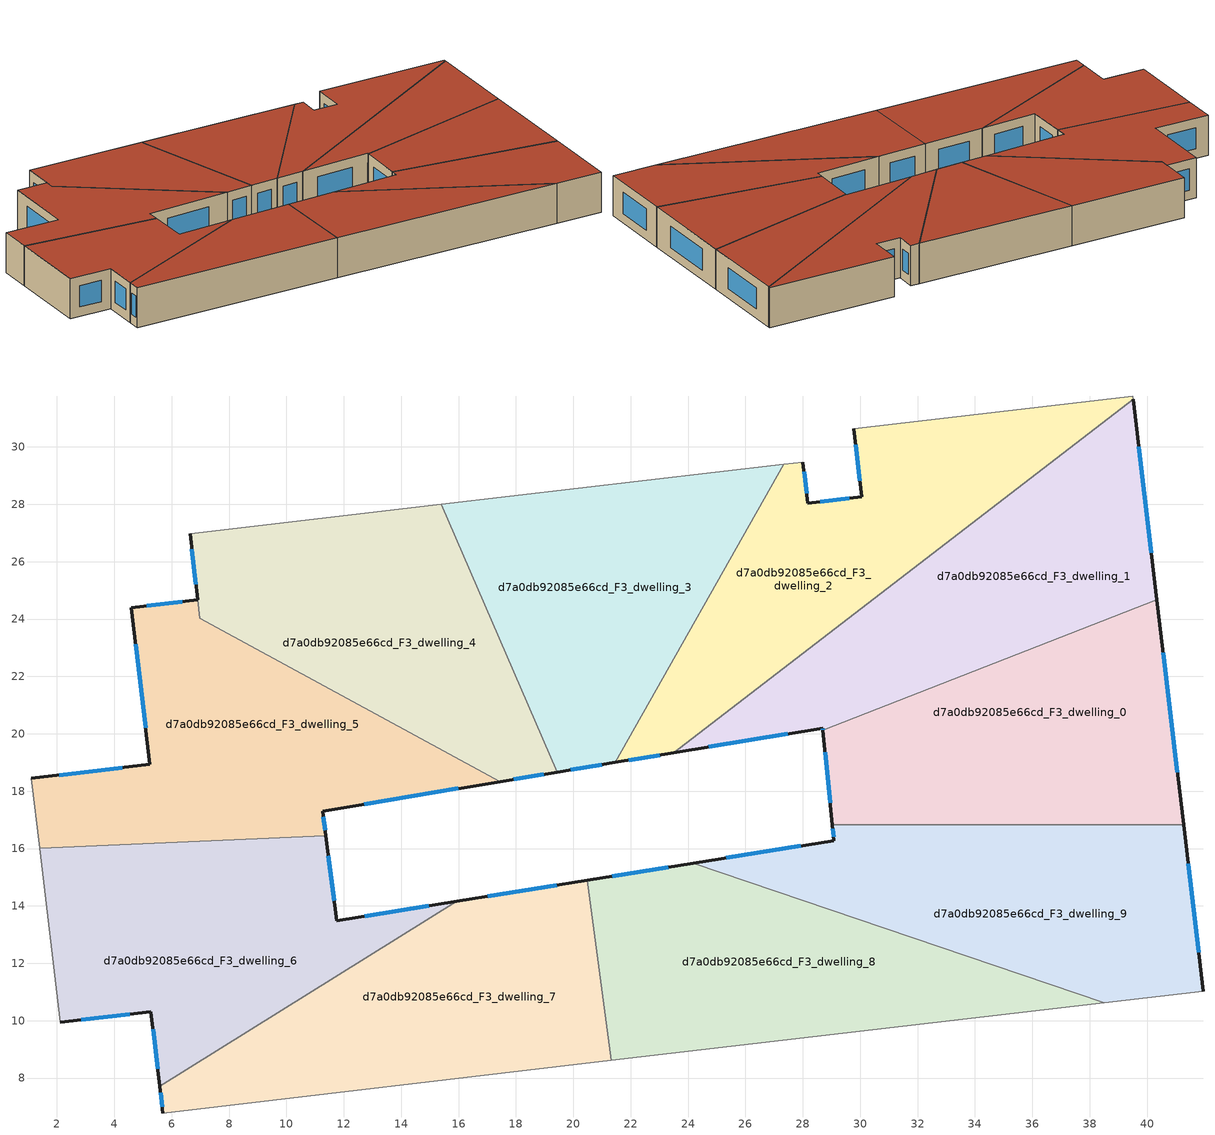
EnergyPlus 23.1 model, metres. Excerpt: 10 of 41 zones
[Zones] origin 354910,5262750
d7a0db92085e66cd_F3_dwelling_0
 floor to d7a0db92085e66cd_F2_dwelling_0 (EU_floor_Construction): 40.35,24.67 41.27,16.83 29.03,16.83 28.7,20.13 z9
 wall outside (EU_wall_Construction): 28.7,20.13 29.03,16.83 / 41.27,16.83 40.35,24.67 z9:12
 wall to d7a0db92085e66cd_F3_dwelling_1 (EU_wall_Construction): 40.35,24.67 28.7,20.13 z9:12
 wall to d7a0db92085e66cd_F3_dwelling_9 (EU_wall_Construction): 29.03,16.83 41.27,16.83 z9:12
 window (EU_Window_Construction): 28.78,19.35 28.95,17.6 / 41.05,18.67 40.56,22.83 z9.7:11.3
 roof outside (EU_roof_Construction): 41.27,16.83 40.35,24.67 28.7,20.13 29.03,16.83 z12
d7a0db92085e66cd_F3_dwelling_1
 floor to d7a0db92085e66cd_F2_dwelling_1 (EU_floor_Construction): 39.52,31.66 40.35,24.67 28.7,20.13 28.69,20.2 23.5,19.34 z9
 wall outside (EU_wall_Construction): 23.5,19.34 28.69,20.2 28.7,20.13 / 40.35,24.67 39.52,31.66 z9:12
 wall to d7a0db92085e66cd_F3_dwelling_2 (EU_wall_Construction): 39.52,31.66 23.5,19.34 z9:12
 window (EU_Window_Construction): 28.7,20.19 28.7,20.15 / 24.72,19.54 27.47,20 / 40.15,26.31 39.72,30.02 z9.7:11.3
 roof outside (EU_roof_Construction): 40.35,24.67 39.52,31.66 23.5,19.34 28.69,20.2 28.7,20.13 z12
d7a0db92085e66cd_F3_dwelling_2
 floor to d7a0db92085e66cd_F2_dwelling_2 (EU_floor_Construction): 39.51,31.78 39.52,31.66 23.5,19.34 21.46,19 27.33,29.39 28.01,29.47 28.17,28.04 30.05,28.26 29.77,30.64 z9
 wall outside (EU_wall_Construction): 29.77,30.64 30.05,28.26 28.17,28.04 28.01,29.47 / 21.46,19 23.5,19.34 z9:12
 wall adiabatic (EU_wall_Construction): 39.52,31.66 39.51,31.78 29.77,30.64 / 28.01,29.47 27.33,29.39 z9:12
 wall to d7a0db92085e66cd_F3_dwelling_3 (EU_wall_Construction): 27.33,29.39 21.46,19 z9:12
 window (EU_Window_Construction): 29.61,28.21 28.62,28.09 / 29.84,30.08 29.99,28.82 / 21.94,19.08 23.02,19.26 / 28.13,28.38 28.04,29.13 z9.7:11.3
 roof outside (EU_roof_Construction): 39.52,31.66 39.51,31.78 29.77,30.64 30.05,28.26 28.17,28.04 28.01,29.47 27.33,29.39 21.46,19 23.5,19.34 z12
d7a0db92085e66cd_F3_dwelling_3
 floor to d7a0db92085e66cd_F2_dwelling_3 (EU_floor_Construction): 27.33,29.39 21.46,19 19.43,18.67 15.4,28 z9
 wall outside (EU_wall_Construction): 19.43,18.67 21.46,19 z9:12
 wall to d7a0db92085e66cd_F3_dwelling_4 (EU_wall_Construction): 15.4,28 19.43,18.67 z9:12
 wall adiabatic (EU_wall_Construction): 27.33,29.39 15.4,28 z9:12
 window (EU_Window_Construction): 19.91,18.74 20.98,18.92 z9.7:11.3
 roof outside (EU_roof_Construction): 21.46,19 27.33,29.39 15.4,28 19.43,18.67 z12
d7a0db92085e66cd_F3_dwelling_4
 floor to d7a0db92085e66cd_F2_dwelling_4 (EU_floor_Construction): 15.4,28 19.43,18.67 17.45,18.34 6.98,24.03 6.64,26.98 z9
 wall outside (EU_wall_Construction): 17.45,18.34 19.43,18.67 / 6.64,26.98 6.91,24.67 z9:12
 wall to d7a0db92085e66cd_F3_dwelling_5 (EU_wall_Construction): 6.91,24.67 6.98,24.03 17.45,18.34 z9:12
 wall adiabatic (EU_wall_Construction): 15.4,28 6.64,26.98 z9:12
 window (EU_Window_Construction): 17.92,18.41 18.97,18.59 / 6.7,26.43 6.84,25.21 z9.7:11.3
 roof outside (EU_roof_Construction): 19.43,18.67 15.4,28 6.64,26.98 6.98,24.03 17.45,18.34 z12
d7a0db92085e66cd_F3_dwelling_5
 floor to d7a0db92085e66cd_F2_dwelling_5 (EU_floor_Construction): 17.45,18.34 11.26,17.31 11.37,16.44 1.4,16.01 1.11,18.45 5.24,18.94 4.59,24.4 6.91,24.67 6.98,24.03 z9
 wall outside (EU_wall_Construction): 6.91,24.67 4.59,24.4 5.24,18.94 1.11,18.45 / 11.37,16.44 11.26,17.31 17.45,18.34 z9:12
 wall to d7a0db92085e66cd_F3_dwelling_6 (EU_wall_Construction): 1.4,16.01 11.37,16.44 z9:12
 wall adiabatic (EU_wall_Construction): 1.11,18.45 1.4,16.01 z9:12
 window (EU_Window_Construction): 6.36,24.6 5.14,24.46 / 12.71,17.55 16,18.09 / 11.35,16.64 11.29,17.11 / 4.27,18.82 2.08,18.56 / 4.75,23.12 5.09,20.22 z9.7:11.3
 roof outside (EU_roof_Construction): 17.45,18.34 6.98,24.03 6.91,24.67 4.59,24.4 5.24,18.94 1.11,18.45 1.4,16.01 11.37,16.44 11.26,17.31 z12
d7a0db92085e66cd_F3_dwelling_6
 floor to d7a0db92085e66cd_F2_dwelling_6 (EU_floor_Construction): 15.94,14.16 5.59,7.72 5.28,10.32 2.11,9.95 1.4,16.01 11.37,16.44 11.75,13.48 z9
 wall outside (EU_wall_Construction): 15.94,14.16 11.75,13.48 11.37,16.44 / 2.11,9.95 5.28,10.32 5.59,7.72 z9:12
 wall adiabatic (EU_wall_Construction): 1.4,16.01 2.11,9.95 z9:12
 wall to d7a0db92085e66cd_F3_dwelling_7 (EU_wall_Construction): 5.59,7.72 15.94,14.16 z9:12
 window (EU_Window_Construction): 11.66,14.18 11.46,15.75 / 14.96,14 12.74,13.64 / 5.35,9.71 5.51,8.33 / 2.86,10.04 4.53,10.23 z9.7:11.3
 roof outside (EU_roof_Construction): 15.94,14.16 11.75,13.48 11.37,16.44 1.4,16.01 2.11,9.95 5.28,10.32 5.59,7.72 z12
d7a0db92085e66cd_F3_dwelling_7
 floor to d7a0db92085e66cd_F2_dwelling_7 (EU_floor_Construction): 20.49,14.89 21.33,8.62 5.7,6.78 5.59,7.72 15.94,14.16 z9
 wall outside (EU_wall_Construction): 20.49,14.89 15.94,14.16 / 5.59,7.72 5.7,6.78 z9:12
 wall to d7a0db92085e66cd_F3_dwelling_8 (EU_wall_Construction): 21.33,8.62 20.49,14.89 z9:12
 wall adiabatic (EU_wall_Construction): 5.7,6.78 21.33,8.62 z9:12
 window (EU_Window_Construction): 19.42,14.72 17.01,14.33 / 5.61,7.5 5.67,7 z9.7:11.3
 roof outside (EU_roof_Construction): 21.33,8.62 20.49,14.89 15.94,14.16 5.59,7.72 5.7,6.78 z12
d7a0db92085e66cd_F3_dwelling_8
 floor to d7a0db92085e66cd_F2_dwelling_8 (EU_floor_Construction): 38.52,10.63 21.33,8.62 20.49,14.89 24.18,15.49 z9
 wall outside (EU_wall_Construction): 24.18,15.49 20.49,14.89 z9:12
 wall to d7a0db92085e66cd_F3_dwelling_9 (EU_wall_Construction): 38.52,10.63 24.18,15.49 z9:12
 wall adiabatic (EU_wall_Construction): 21.33,8.62 38.52,10.63 z9:12
 window (EU_Window_Construction): 23.31,15.35 21.35,15.03 z9.7:11.3
 roof outside (EU_roof_Construction): 38.52,10.63 24.18,15.49 20.49,14.89 21.33,8.62 z12
d7a0db92085e66cd_F3_dwelling_9
 floor to d7a0db92085e66cd_F2_dwelling_9 (EU_floor_Construction): 41.27,16.83 41.96,11.03 38.52,10.63 24.18,15.49 29.09,16.28 29.03,16.83 z9
 wall outside (EU_wall_Construction): 29.03,16.83 29.09,16.28 24.18,15.49 / 41.96,11.03 41.27,16.83 z9:12
 wall adiabatic (EU_wall_Construction): 38.52,10.63 41.96,11.03 z9:12
 window (EU_Window_Construction): 27.93,16.09 25.33,15.67 / 29.04,16.7 29.07,16.41 / 41.79,12.39 41.43,15.46 z9.7:11.3
 roof outside (EU_roof_Construction): 41.96,11.03 41.27,16.83 29.03,16.83 29.09,16.28 24.18,15.49 38.52,10.63 z12
[Building]
EU S2 Campaign: North Axis=0; Terrain=City; Solar Distribution=FullExterior
[Site:Location]
Budapest.Ferenc.Liszt.Intl.AP: Latitude=47.437; Longitude=19.256; Time Zone=1; Elevation=185
[SizingPeriod:WeatherFileDays]
AnnualSizingPeriod: Begin Month=1; Begin Day of Month=1; End Month=12; End Day of Month=31; Day of Week for Start Day=Monday; Use Weather File Daylight Saving Period=No; Use Weather File Rain and Snow Indicators=No
[MATERIAL]
EU_InternalMass_Material: Roughness=MediumRough; Thickness=0.1; Conductivity=1; Density=1800; Specific Heat=900; Thermal Absorptance=0.9; Solar Absorptance=0.7; Visible Absorptance=0.7
[MATERIAL:NOMASS] Roughness=MediumRough; Thermal Absorptance=0.9; Solar Absorptance=0.7; Visible Absorptance=0.7
Name | Thermal Resistance
EU_wall_NoMass | 0.832559
EU_roof_NoMass | 1.39638
EU_floor_NoMass | 0.872794
[WINDOWMATERIAL:SIMPLEGLAZINGSYSTEM]
EU_Window_SimpleGlazing: UFactor=2.79869; Solar Heat Gain Coefficient=0.75; Visible Transmittance=0.75
[CONSTRUCTION]
EU_wall_Construction: EU_wall_NoMass
EU_roof_Construction: EU_roof_NoMass
EU_floor_Construction: EU_floor_NoMass
EU_Window_Construction: EU_Window_SimpleGlazing
EU_InternalMass_Construction: EU_InternalMass_Material
[ZONE] Type=1; Multiplier=1; Ceiling Height=autocalculate; Floor Area=autocalculate; Part of Total Floor Area=Yes
Name | Volume
d7a0db92085e66cd_F3_dwelling_0 | 204.056
d7a0db92085e66cd_F3_dwelling_1 | 204.091
d7a0db92085e66cd_F3_dwelling_2; d7a0db92085e66cd_F3_dwelling_8 | 204.06
d7a0db92085e66cd_F3_dwelling_3 | 204.087
d7a0db92085e66cd_F3_dwelling_4 | 203.195
d7a0db92085e66cd_F3_dwelling_5 | 204.968
d7a0db92085e66cd_F3_dwelling_6 | 204.063
d7a0db92085e66cd_F3_dwelling_7 | 204.058
d7a0db92085e66cd_F3_dwelling_9 | 204.101
[INTERNALMASS] Construction=EU_InternalMass_Construction
Name | Zone or ZoneList | Surface Area
d7a0db92085e66cd_F3_dwelling_0_EU_InternalMass | d7a0db92085e66cd_F3_dwelling_0 | 68.0187
d7a0db92085e66cd_F3_dwelling_1_EU_InternalMass | d7a0db92085e66cd_F3_dwelling_1 | 68.0306
d7a0db92085e66cd_F3_dwelling_2_EU_InternalMass | d7a0db92085e66cd_F3_dwelling_2 | 68.0195
d7a0db92085e66cd_F3_dwelling_3_EU_InternalMass | d7a0db92085e66cd_F3_dwelling_3 | 68.0288
d7a0db92085e66cd_F3_dwelling_4_EU_InternalMass | d7a0db92085e66cd_F3_dwelling_4 | 67.7367
d7a0db92085e66cd_F3_dwelling_5_EU_InternalMass | d7a0db92085e66cd_F3_dwelling_5 | 68.3233
d7a0db92085e66cd_F3_dwelling_6_EU_InternalMass | d7a0db92085e66cd_F3_dwelling_6 | 68.0209
d7a0db92085e66cd_F3_dwelling_7_EU_InternalMass | d7a0db92085e66cd_F3_dwelling_7 | 68.0195
d7a0db92085e66cd_F3_dwelling_8_EU_InternalMass | d7a0db92085e66cd_F3_dwelling_8 | 68.0197
d7a0db92085e66cd_F3_dwelling_9_EU_InternalMass | d7a0db92085e66cd_F3_dwelling_9 | 68.0335
[OTHEREQUIPMENT] Fuel Type=Electricity; Design Level Calculation Method=Watts/Area; Power per Zone Floor Area=1; Fraction Latent=0; Fraction Radiant=0; Fraction Lost=0; Carbon Dioxide Generation Rate=0; EndUse Subcategory=EU_Step8_InternalGains
Name | Zone or ZoneList or Space or SpaceList | Schedule
EU_Step8_InternalGain_d7a0db92085e66cd_F3_dwelling_0_f000 | d7a0db92085e66cd_F3_dwelling_0 | EU_Step8_GainSchedule_d7a0db92085e66cd_F3_dwelling_0_f000
EU_Step8_InternalGain_d7a0db92085e66cd_F3_dwelling_1_f000 | d7a0db92085e66cd_F3_dwelling_1 | EU_Step8_GainSchedule_d7a0db92085e66cd_F3_dwelling_1_f000
EU_Step8_InternalGain_d7a0db92085e66cd_F3_dwelling_2_f000 | d7a0db92085e66cd_F3_dwelling_2 | EU_Step8_GainSchedule_d7a0db92085e66cd_F3_dwelling_2_f000
EU_Step8_InternalGain_d7a0db92085e66cd_F3_dwelling_3_f000 | d7a0db92085e66cd_F3_dwelling_3 | EU_Step8_GainSchedule_d7a0db92085e66cd_F3_dwelling_3_f000
EU_Step8_InternalGain_d7a0db92085e66cd_F3_dwelling_4_f000 | d7a0db92085e66cd_F3_dwelling_4 | EU_Step8_GainSchedule_d7a0db92085e66cd_F3_dwelling_4_f000
EU_Step8_InternalGain_d7a0db92085e66cd_F3_dwelling_5_f000 | d7a0db92085e66cd_F3_dwelling_5 | EU_Step8_GainSchedule_d7a0db92085e66cd_F3_dwelling_5_f000
EU_Step8_InternalGain_d7a0db92085e66cd_F3_dwelling_6_f000 | d7a0db92085e66cd_F3_dwelling_6 | EU_Step8_GainSchedule_d7a0db92085e66cd_F3_dwelling_6_f000
EU_Step8_InternalGain_d7a0db92085e66cd_F3_dwelling_7_f000 | d7a0db92085e66cd_F3_dwelling_7 | EU_Step8_GainSchedule_d7a0db92085e66cd_F3_dwelling_7_f000
EU_Step8_InternalGain_d7a0db92085e66cd_F3_dwelling_8_f000 | d7a0db92085e66cd_F3_dwelling_8 | EU_Step8_GainSchedule_d7a0db92085e66cd_F3_dwelling_8_f000
EU_Step8_InternalGain_d7a0db92085e66cd_F3_dwelling_9_f000 | d7a0db92085e66cd_F3_dwelling_9 | EU_Step8_GainSchedule_d7a0db92085e66cd_F3_dwelling_9_f000
[ZONEVENTILATION:DESIGNFLOWRATE] Schedule=EU_AlwaysOn; Design Flow Rate Calculation Method=AirChanges/Hour; Air Changes per Hour=0.475469; Ventilation Type=Natural; Fan Pressure Rise=0; Fan Total Efficiency=1; Constant Term Coefficient=1; Temperature Term Coefficient=0; Velocity Term Coefficient=0; Velocity Squared Term Coefficient=0; Minimum Indoor Temperature=-100; Maximum Indoor Temperature=100; Delta Temperature=-100; Minimum Outdoor Temperature=-100; Maximum Outdoor Temperature=100; Maximum Wind Speed=40
Name | Zone or ZoneList or Space or SpaceList
EU_ConstantAir_d7a0db92085e66cd_F3_dwelling_0 | d7a0db92085e66cd_F3_dwelling_0
EU_ConstantAir_d7a0db92085e66cd_F3_dwelling_1 | d7a0db92085e66cd_F3_dwelling_1
EU_ConstantAir_d7a0db92085e66cd_F3_dwelling_2 | d7a0db92085e66cd_F3_dwelling_2
EU_ConstantAir_d7a0db92085e66cd_F3_dwelling_3 | d7a0db92085e66cd_F3_dwelling_3
EU_ConstantAir_d7a0db92085e66cd_F3_dwelling_4 | d7a0db92085e66cd_F3_dwelling_4
EU_ConstantAir_d7a0db92085e66cd_F3_dwelling_5 | d7a0db92085e66cd_F3_dwelling_5
EU_ConstantAir_d7a0db92085e66cd_F3_dwelling_6 | d7a0db92085e66cd_F3_dwelling_6
EU_ConstantAir_d7a0db92085e66cd_F3_dwelling_7 | d7a0db92085e66cd_F3_dwelling_7
EU_ConstantAir_d7a0db92085e66cd_F3_dwelling_8 | d7a0db92085e66cd_F3_dwelling_8
EU_ConstantAir_d7a0db92085e66cd_F3_dwelling_9 | d7a0db92085e66cd_F3_dwelling_9
[HVACTEMPLATE:THERMOSTAT] Constant Heating Setpoint=20; Constant Cooling Setpoint=50
EU_HeatOnly_d7a0db92085e66cd_F0_dwelling_0; EU_HeatOnly_d7a0db92085e66cd_F0_dwelling_1; EU_HeatOnly_d7a0db92085e66cd_F0_dwelling_2; EU_HeatOnly_d7a0db92085e66cd_F0_dwelling_3; EU_HeatOnly_d7a0db92085e66cd_F0_dwelling_4; EU_HeatOnly_d7a0db92085e66cd_F0_dwelling_5; EU_HeatOnly_d7a0db92085e66cd_F0_dwelling_6; EU_HeatOnly_d7a0db92085e66cd_F0_dwelling_7; EU_HeatOnly_d7a0db92085e66cd_F0_dwelling_8; EU_HeatOnly_d7a0db92085e66cd_F0_dwelling_9; EU_HeatOnly_d7a0db92085e66cd_F0_dwelling_10; EU_HeatOnly_d7a0db92085e66cd_F1_dwelling_0; EU_HeatOnly_d7a0db92085e66cd_F1_dwelling_1; EU_HeatOnly_d7a0db92085e66cd_F1_dwelling_2; EU_HeatOnly_d7a0db92085e66cd_F1_dwelling_3; EU_HeatOnly_d7a0db92085e66cd_F1_dwelling_4; EU_HeatOnly_d7a0db92085e66cd_F1_dwelling_5; EU_HeatOnly_d7a0db92085e66cd_F1_dwelling_6; EU_HeatOnly_d7a0db92085e66cd_F1_dwelling_7; EU_HeatOnly_d7a0db92085e66cd_F1_dwelling_8; EU_HeatOnly_d7a0db92085e66cd_F1_dwelling_9; EU_HeatOnly_d7a0db92085e66cd_F2_dwelling_0; EU_HeatOnly_d7a0db92085e66cd_F2_dwelling_1; EU_HeatOnly_d7a0db92085e66cd_F2_dwelling_2; EU_HeatOnly_d7a0db92085e66cd_F2_dwelling_3; EU_HeatOnly_d7a0db92085e66cd_F2_dwelling_4; EU_HeatOnly_d7a0db92085e66cd_F2_dwelling_5; EU_HeatOnly_d7a0db92085e66cd_F2_dwelling_6; EU_HeatOnly_d7a0db92085e66cd_F2_dwelling_7; EU_HeatOnly_d7a0db92085e66cd_F2_dwelling_8; EU_HeatOnly_d7a0db92085e66cd_F2_dwelling_9; EU_HeatOnly_d7a0db92085e66cd_F3_dwelling_0; EU_HeatOnly_d7a0db92085e66cd_F3_dwelling_1; EU_HeatOnly_d7a0db92085e66cd_F3_dwelling_2; EU_HeatOnly_d7a0db92085e66cd_F3_dwelling_3; EU_HeatOnly_d7a0db92085e66cd_F3_dwelling_4; EU_HeatOnly_d7a0db92085e66cd_F3_dwelling_5; EU_HeatOnly_d7a0db92085e66cd_F3_dwelling_6; EU_HeatOnly_d7a0db92085e66cd_F3_dwelling_7; EU_HeatOnly_d7a0db92085e66cd_F3_dwelling_8; EU_HeatOnly_d7a0db92085e66cd_F3_dwelling_9
[HVACTEMPLATE:ZONE:IDEALLOADSAIRSYSTEM] System Availability Schedule=EU_AlwaysOn; Maximum Heating Supply Air Temperature=50; Minimum Cooling Supply Air Temperature=13; Maximum Heating Supply Air Humidity Ratio=0.0156; Minimum Cooling Supply Air Humidity Ratio=0.0077; Heating Limit=NoLimit; Cooling Limit=NoLimit; Heating Availability Schedule=EU_AlwaysOn; Cooling Availability Schedule=EU_CoolingOff; Dehumidification Control Type=ConstantSensibleHeatRatio; Cooling Sensible Heat Ratio=0.7; Dehumidification Setpoint=60; Humidification Control Type=None; Humidification Setpoint=30; Outdoor Air Method=None; Outdoor Air Flow Rate per Person=0.00944; Outdoor Air Flow Rate per Zone Floor Area=0; Outdoor Air Flow Rate per Zone=0; Demand Controlled Ventilation Type=None; Outdoor Air Economizer Type=NoEconomizer; Heat Recovery Type=None; Sensible Heat Recovery Effectiveness=0.7; Latent Heat Recovery Effectiveness=0.65
Name | Template Thermostat
d7a0db92085e66cd_F3_dwelling_0 | EU_HeatOnly_d7a0db92085e66cd_F3_dwelling_0
d7a0db92085e66cd_F3_dwelling_1 | EU_HeatOnly_d7a0db92085e66cd_F3_dwelling_1
d7a0db92085e66cd_F3_dwelling_2 | EU_HeatOnly_d7a0db92085e66cd_F3_dwelling_2
d7a0db92085e66cd_F3_dwelling_3 | EU_HeatOnly_d7a0db92085e66cd_F3_dwelling_3
d7a0db92085e66cd_F3_dwelling_4 | EU_HeatOnly_d7a0db92085e66cd_F3_dwelling_4
d7a0db92085e66cd_F3_dwelling_5 | EU_HeatOnly_d7a0db92085e66cd_F3_dwelling_5
d7a0db92085e66cd_F3_dwelling_6 | EU_HeatOnly_d7a0db92085e66cd_F3_dwelling_6
d7a0db92085e66cd_F3_dwelling_7 | EU_HeatOnly_d7a0db92085e66cd_F3_dwelling_7
d7a0db92085e66cd_F3_dwelling_8 | EU_HeatOnly_d7a0db92085e66cd_F3_dwelling_8
d7a0db92085e66cd_F3_dwelling_9 | EU_HeatOnly_d7a0db92085e66cd_F3_dwelling_9
[SIZING:ZONE] Zone Cooling Design Supply Air Temperature Input Method=SupplyAirTemperature; Zone Cooling Design Supply Air Temperature=13; Zone Heating Design Supply Air Temperature Input Method=SupplyAirTemperature; Zone Heating Design Supply Air Temperature=50; Zone Cooling Design Supply Air Humidity Ratio=0.008; Zone Heating Design Supply Air Humidity Ratio=0.008; Cooling Design Air Flow Method=DesignDay; Cooling Design Air Flow Rate=0; Cooling Minimum Air Flow per Zone Floor Area=0.000762; Cooling Minimum Air Flow=0; Cooling Minimum Air Flow Fraction=0.2; Heating Design Air Flow Method=DesignDay; Heating Design Air Flow Rate=0; Heating Maximum Air Flow per Zone Floor Area=0.002032; Heating Maximum Air Flow=0.141576; Heating Maximum Air Flow Fraction=0.3; Account for Dedicated Outdoor Air System=No; Dedicated Outdoor Air System Control Strategy=NeutralSupplyAir; Dedicated Outdoor Air Low Setpoint Temperature for Design=autosize; Dedicated Outdoor Air High Setpoint Temperature for Design=autosize; Zone Load Sizing Method=Sensible Load Only No Latent Load; Zone Latent Cooling Design Supply Air Humidity Ratio Input Method=HumidityRatioDifference; Zone Cooling Design Supply Air Humidity Ratio Difference=0.005; Zone Latent Heating Design Supply Air Humidity Ratio Input Method=HumidityRatioDifference; Zone Humidification Design Supply Air Humidity Ratio Difference=0.005
d7a0db92085e66cd_F3_dwelling_0; d7a0db92085e66cd_F3_dwelling_1; d7a0db92085e66cd_F3_dwelling_2; d7a0db92085e66cd_F3_dwelling_3; d7a0db92085e66cd_F3_dwelling_4; d7a0db92085e66cd_F3_dwelling_5; d7a0db92085e66cd_F3_dwelling_6; d7a0db92085e66cd_F3_dwelling_7; d7a0db92085e66cd_F3_dwelling_8; d7a0db92085e66cd_F3_dwelling_9
[SCHEDULE:CONSTANT]
Name | Hourly Value
EU_AlwaysOn | 1
EU_CoolingOff | 0
[SCHEDULE:FILE] Column Number=1; Rows to Skip at Top=0; Number of Hours of Data=8760; Column Separator=Comma; Interpolate to Timestep=No; Minutes per Item=60; Adjust Schedule for Daylight Savings=Yes
Name | File
EU_Step8_GainSchedule_d7a0db92085e66cd_F3_dwelling_0_f000 | ../../schedules/d7a0db92085e66cd/d7a0db92085e66cd_F3_dwelling_0_f000_gain.csv
EU_Step8_GainSchedule_d7a0db92085e66cd_F3_dwelling_1_f000 | ../../schedules/d7a0db92085e66cd/d7a0db92085e66cd_F3_dwelling_1_f000_gain.csv
EU_Step8_GainSchedule_d7a0db92085e66cd_F3_dwelling_2_f000 | ../../schedules/d7a0db92085e66cd/d7a0db92085e66cd_F3_dwelling_2_f000_gain.csv
EU_Step8_GainSchedule_d7a0db92085e66cd_F3_dwelling_3_f000 | ../../schedules/d7a0db92085e66cd/d7a0db92085e66cd_F3_dwelling_3_f000_gain.csv
EU_Step8_GainSchedule_d7a0db92085e66cd_F3_dwelling_4_f000 | ../../schedules/d7a0db92085e66cd/d7a0db92085e66cd_F3_dwelling_4_f000_gain.csv
EU_Step8_GainSchedule_d7a0db92085e66cd_F3_dwelling_5_f000 | ../../schedules/d7a0db92085e66cd/d7a0db92085e66cd_F3_dwelling_5_f000_gain.csv
EU_Step8_GainSchedule_d7a0db92085e66cd_F3_dwelling_6_f000 | ../../schedules/d7a0db92085e66cd/d7a0db92085e66cd_F3_dwelling_6_f000_gain.csv
EU_Step8_GainSchedule_d7a0db92085e66cd_F3_dwelling_7_f000 | ../../schedules/d7a0db92085e66cd/d7a0db92085e66cd_F3_dwelling_7_f000_gain.csv
EU_Step8_GainSchedule_d7a0db92085e66cd_F3_dwelling_8_f000 | ../../schedules/d7a0db92085e66cd/d7a0db92085e66cd_F3_dwelling_8_f000_gain.csv
EU_Step8_GainSchedule_d7a0db92085e66cd_F3_dwelling_9_f000 | ../../schedules/d7a0db92085e66cd/d7a0db92085e66cd_F3_dwelling_9_f000_gain.csv
